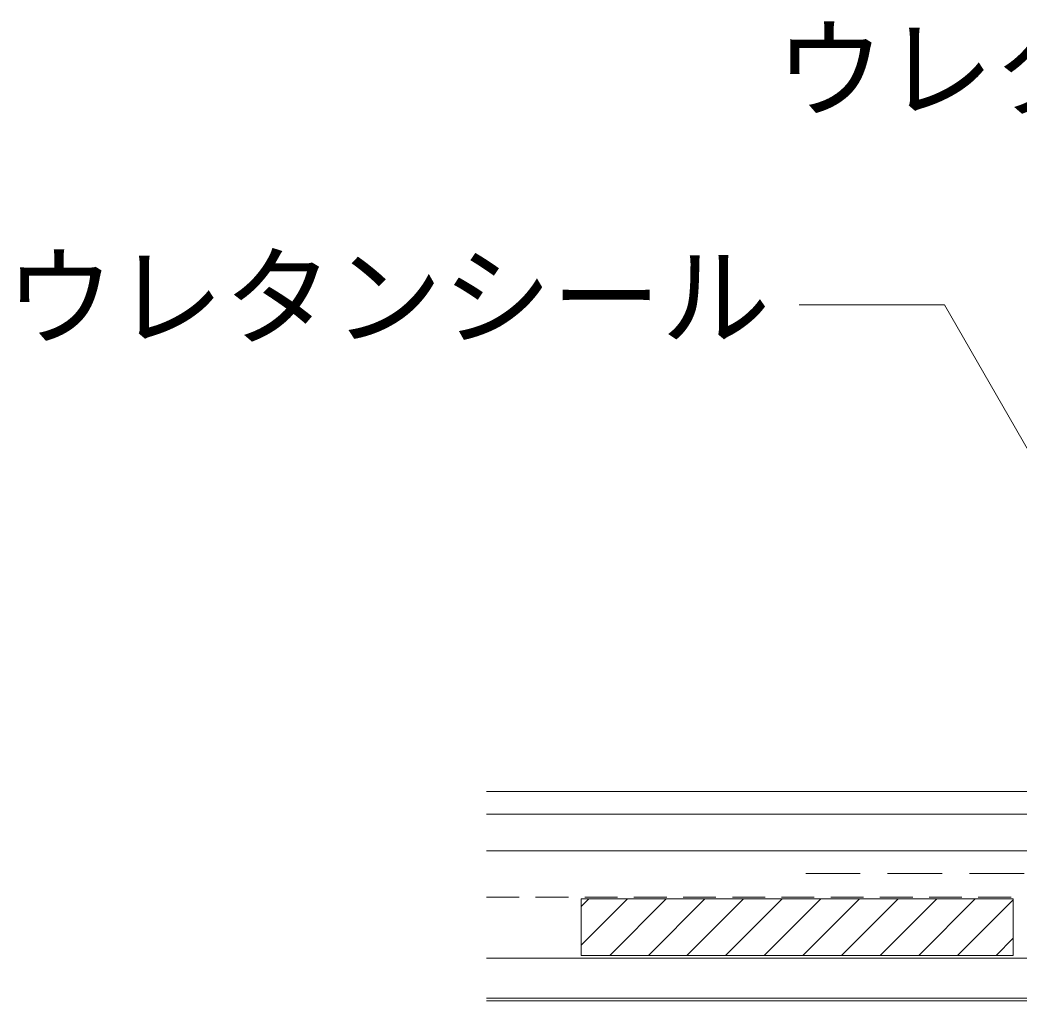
# Model space of a CAD drawing. Units: millimetres, scale not verified. Extents: x -405 to 405, y -283 to 276.
# Drawn here: x -238.2 to -128.4, y -45.7 to 62 of the extents above; entities that cross this region are included whole.
import ezdxf
from ezdxf.enums import TextEntityAlignment as Align

# ---------------------------------------------------------------- set-up
doc = ezdxf.new("R2010")
doc.units = ezdxf.units.MM
doc.header["$LTSCALE"] = 3
doc.linetypes.add('DASHED1', pattern=[1.8, 1.2, -0.6])
doc.linetypes.add('DASHED2', pattern=[3, 2, -1])
for name, color, linetype, lineweight in [('1-0_芯・寸法線', 7, 'Continuous', 9), ('1-3_断熱材', 7, 'Continuous', 9), ('1-4_リベットルーフ', 3, 'Continuous', 9), ('1-5_ＦＬ鋼板・ディスク', 7, 'DASHED2', 9), ('1-9_下地鋼板', 5, 'Continuous', 9), ('1-A_元図・躯体', 7, 'Continuous', 9)]:
    doc.layers.add(name, color=color, linetype=linetype, lineweight=lineweight)
doc.styles.add('ＭＳ ゴシック', font='')
doc.styles.get('ＭＳ ゴシック').set_extended_font_data('MS Gothic')

msp = doc.modelspace()

# ---------------------------------------------------------------- linework, layer by layer
at = {"layer": '1-0_芯・寸法線'}
for p, q in [((-136.714, 30.751), (-152.668, 30.751)), ((-100.664, -31.929), (-136.714, 30.751))]:
    msp.add_line(p, q, dxfattribs=at)
at = {"layer": '1-3_断熱材', "linetype": 'DASHED1'}
msp.add_line((-186.993, -34.277), (-82.633, -34.277), dxfattribs=at)
at = {"layer": '1-3_断熱材'}
for p, q in [((-176.588, -34.477), (-176.588, -40.677)), ((-176.588, -34.477), (-129.152, -34.477)), ((-176.588, -39.564), (-171.5, -34.477)), ((-176.588, -35.322), (-175.743, -34.477)), ((-173.457, -40.677), (-167.257, -34.477)), ((-169.215, -40.677), (-163.015, -34.477)), ((-164.972, -40.677), (-158.772, -34.477)), ((-160.729, -40.677), (-154.529, -34.477)), ((-156.487, -40.677), (-150.287, -34.477)), ((-152.244, -40.677), (-146.044, -34.477)), ((-148.001, -40.677), (-141.801, -34.477)), ((-143.759, -40.677), (-137.559, -34.477)), ((-139.516, -40.677), (-133.316, -34.477)), ((-135.273, -40.677), (-129.152, -34.555)), ((-129.152, -34.477), (-129.152, -40.677)), ((-131.031, -40.677), (-129.152, -38.798)), ((-176.588, -40.677), (-129.152, -40.677))]:
    msp.add_line(p, q, dxfattribs=at)
at = {"layer": '1-4_リベットルーフ'}
for p, q in [((-186.993, -22.677), (-112.888, -22.677)), ((-186.993, -25.177), (-112.429, -25.177)), ((-186.993, -29.177), (-110.496, -29.177))]:
    msp.add_line(p, q, dxfattribs=at)
at = {"layer": '1-4_リベットルーフ', "color": 5}
for p, q in [((-186.993, -40.977), (-82.633, -40.977)), ((-186.993, -45.377), (-82.633, -45.377))]:
    msp.add_line(p, q, dxfattribs=at)
at = {"layer": '1-5_ＦＬ鋼板・ディスク'}
msp.add_line((-109.942, -31.677), (-154.275, -31.677), dxfattribs=at)
at = {"layer": '1-9_下地鋼板'}
for p, q in [((-186.993, -40.977), (-82.633, -40.977)), ((-186.993, -45.377), (-82.633, -45.377))]:
    msp.add_line(p, q, dxfattribs=at)
at = {"layer": '1-A_元図・躯体'}
msp.add_line((-186.993, -45.677), (-82.633, -45.677), dxfattribs=at)

# ---------------------------------------------------------------- texts
at = {"layer": '1-0_芯・寸法線', "style": 'ＭＳ ゴシック'}
for p in [(-155.283, 49.591), (-239.828, 24.582)]:
    msp.add_text('ウレタンシール', height=8.798, dxfattribs=at).set_placement(p, align=Align.BOTTOM_LEFT)

doc.saveas('drawing.dxf')
